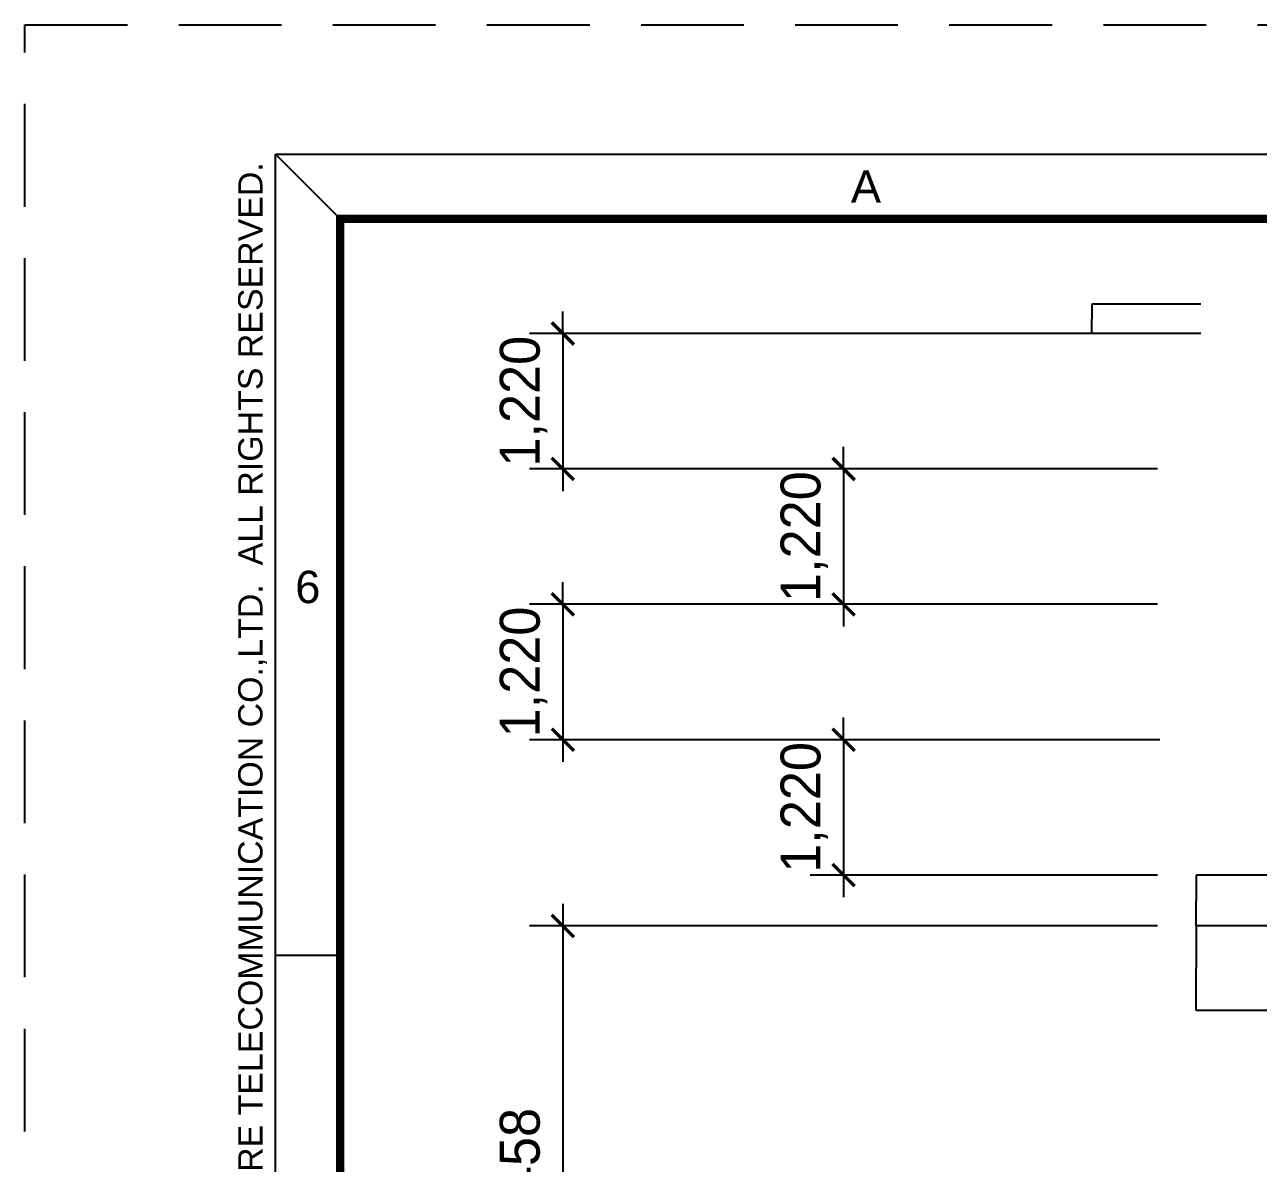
# Model space of a CAD drawing. Header units: millimetres. Extents: x -9372 to 300256, y -58520 to 166772.
# Drawn here: x -9372 to 1745, y -25477 to -15217 of the extents above; entities that cross this region are included whole.
import ezdxf
from ezdxf.enums import TextEntityAlignment as Align

# ---------------------------------------------------------------- set-up
doc = ezdxf.new("R2010")
doc.units = ezdxf.units.MM
doc.linetypes.add('HIDDEN', pattern=[9.524999999999999, 6.35, -3.175])
doc.layers.add('Layout01', color=3, linetype='Continuous')
doc.layers.add('원본-1층 평면도$0$200-EquipID-2d', color=7, linetype='Continuous')
doc.layers.add('Outline01', color=5, linetype='HIDDEN', plot=False)
doc.styles.add('AW01', font='GulimChe.ttf')
doc.styles.add('LAY-OUT', font='HYWULM.TTF')
doc.styles.get("Standard").update_dxf_attribs({"font": 'ARIAL.TTF'})
doc.dimstyles.new('SCALE 200', dxfattribs={"dimscale": 200, "dimtxt": 1.8, "dimasz": 1, "dimexe": 1.5, "dimexo": 2, "dimgap": 0.7, "dimtad": 1, "dimdec": 0, "dimzin": 0, "dimlunit": 6, "dimtxsty": 'LAY-OUT', "dimblk": 'ARCHTICK', "dimcen": 0, "dimdle": 1, "dimclrd": 8, "dimclre": 8, "dimclrt": 6, "dimadec": 0, "dimazin": 0, "dimtfac": 1, "dimtdec": 0, "dimtix": 1, "dimtmove": 2, "dimatfit": 0, "dimldrblk": 'ARCHTICK', "dimfxl": 1.5, "dimtolj": 1, "dimtzin": 0, "dimarcsym": 0})
doc.dimstyles.get("Standard").update_dxf_attribs({"dimtxt": 0.18, "dimasz": 0.18, "dimexe": 0.18, "dimexo": 0.0625, "dimgap": 0.09, "dimtad": 0, "dimtih": 1, "dimtoh": 1, "dimdec": 4, "dimzin": 0, "dimdsep": 46, "dimtxsty": 'Standard', "dimcen": 0.09, "dimadec": 0, "dimazin": 0, "dimtfac": 1, "dimtdec": 4, "dimtofl": 0, "dimtmove": 0, "dimatfit": 3, "dimfxl": 1, "dimtolj": 1, "dimtzin": 0, "dimarcsym": 0})

# ---------------------------------------------------------------- blocks, each defined once
blk = doc.blocks.new('TEMPLATE_AW_A3_04')
at = {"layer": 'Layout01'}
for p, q in [((15.50000000000001, 288.9999999999999), (19.5, 284.9999999999999)), ((15.49999999999999, 12), (15.50000000000001, 288.9999999999999)), ((15.50000000000001, 288.9999999999999), (413.4999999999998, 288.9999999999999)), ((15.5, 239.5000000000001), (19.5, 239.5000000000001))]:
    blk.add_line(p, q, dxfattribs=at)
at = {"layer": 'Layout01', "const_width": 0.5}
blk.add_lwpolyline([(19.5, 284.9999999999999), (409.4999999999998, 284.9999999999999), (409.4999999999998, 12), (19.5, 12)], close=True, dxfattribs=at)
at = {"layer": 'Outline01'}
blk.add_lwpolyline([(0, 296.9999999999999), (419.9999999999999, 296.9999999999999), (419.9999999999999, 0), (0, 0)], close=True, dxfattribs=at)
at = {"layer": 'Layout01'}
blk.add_text('COPYRIGHT(C) ARTWARE TELECOMMUNICATION CO.,LTD.  ALL RIGHTS RESERVED.', height=1.5, rotation=90, dxfattribs=at).set_placement((14.70000000000001, 288.4999999999999), align=Align.RIGHT)
for s, p in [('A', (51.99999999999977, 286.9999999999999)), ('6', (17.5, 262.2500000000001))]:
    blk.add_text(s, height=2, dxfattribs=at).set_placement(p, align=Align.MIDDLE_CENTER)
at = {"layer": 'Layout01', "color": 2, "style": 'AW01', "width": 0.8}
for tag, p in [('DWG_DATE', (303.4999999999998, 37)), ('CHECKED_DATE', (303.4999999999998, 28)), ('APPROVED_DATE', (303.4999999999998, 19))]:
    blk.add_attdef(tag, text='', height=1.8, dxfattribs=at).set_placement(p, align=Align.MIDDLE_RIGHT)
at = {"layer": 'Layout01', "color": 2, "style": 'AW01'}
for tag, height, p in [('PROJECT1', 2.5, (381.9999999999998, 36)), ('PROJECT2', 2.5, (381.9999999999998, 33)), ('TITLE1', 2.5, (381.9999999999998, 27)), ('TITLE2', 2.5, (381.9999999999998, 24)), ('SCALE', 2.2, (349.4999999999998, 24)), ('REV', 2.2, (349.4999999999998, 15)), ('SHEET', 2.2, (404.4999999999998, 15))]:
    blk.add_attdef(tag, text='', height=height, dxfattribs=at).set_placement(p, align=Align.MIDDLE_CENTER)
for tag, height, p in [('DRAWN_NAME', 2.2, (276.4999999999998, 33)), ('CHECKED_NAME', 2.2, (276.4999999999998, 24)), ('CUSTOMER', 2.2, (306.4999999999998, 24)), ('APPROVED_NAME', 2.2, (276.4999999999998, 15)), ('DRAWING_NO', 2.5, (359.4999999999998, 15))]:
    blk.add_attdef(tag, text='', height=height, dxfattribs=at).set_placement(p, align=Align.MIDDLE_LEFT)
blk = doc.blocks.new('*D17')
at = {"layer": 'Defpoints', "color": 0, "ltscale": 0.5}
for p in [(89763.56564766796, 36693.39482810201), (88781.54178414933, 36428.68519793943), (89763.56564766796, 36428.68519793943)]:
    blk.add_point(p, dxfattribs=at)
at = {"layer": '원본-1층 평면도$0$200-EquipID-2d', "color": 0, "lineweight": -2, "ltscale": 0.5}
for p, q in [((89763.50314766796, 36693.39482810201), (88781.36178414934, 36693.39482810201)), ((88781.54178414933, 36693.21482810201), (88781.54178414933, 36562.66173198388)), ((88781.54178414933, 36428.86519793943), (88781.54178414933, 36559.41829405756)), ((89763.50314766796, 36428.68519793943), (88781.36178414934, 36428.68519793943))]:
    blk.add_line(p, q, dxfattribs=at)
at = {"layer": '원본-1층 평면도$0$200-EquipID-2d', "color": 0, "ltscale": 0.5}
for points in [[(88781.51178414933, 36693.21482810201), (88781.57178414933, 36693.21482810201), (88781.54178414933, 36693.39482810201)], [(88781.51178414933, 36428.86519793943), (88781.57178414933, 36428.86519793943), (88781.54178414933, 36428.68519793943)]]:
    blk.add_solid(points, dxfattribs=at)
at = {"layer": '원본-1층 평면도$0$200-EquipID-2d', "color": 0, "lineweight": 20, "ltscale": 0.5, "insert": (88781.54178414933, 36561.04001302073), "char_height": 3, "attachment_point": 5}
blk.add_mtext('\\A1;264.7096', dxfattribs=at)
blk = doc.blocks.new('_ARCHTICK')
at = {"color": 0, "linetype": 'ByBlock', "const_width": 0.15}
blk.add_lwpolyline([(-0.5, -0.5), (0.5, 0.5)], dxfattribs=at)
blk = doc.blocks.new('*D18')
at = {"layer": 'Defpoints', "color": 0, "ltscale": 0.5}
for p in [(89763.56564766796, 36428.68519793943), (84013.56564766794, 35208.68519793943), (89773.56564766796, 35208.68519793943)]:
    blk.add_point(p, dxfattribs=at)
at = {"layer": '원본-1층 평면도$0$200-EquipID-2d', "color": 8, "lineweight": -2, "ltscale": 0.5}
for p, q in [((84013.56564766794, 36428.68519793943), (84013.56564766794, 36628.68519793943)), ((89363.56564766796, 36428.68519793943), (83713.56564766794, 36428.68519793943)), ((84013.56564766794, 36428.68519793943), (84013.56564766794, 35208.68519793943)), ((89373.56564766796, 35208.68519793943), (83713.56564766794, 35208.68519793943)), ((84013.56564766794, 35208.68519793943), (84013.56564766794, 35008.68519793943))]:
    blk.add_line(p, q, dxfattribs=at)
at = {"layer": '원본-1층 평면도$0$200-EquipID-2d', "color": 8, "lineweight": -2, "ltscale": 0.5, "xscale": 200, "yscale": 200, "zscale": 200}
for p, rotation in [((84013.56564766794, 36428.68519793943), 270), ((84013.56564766794, 35208.68519793943), 90)]:
    blk.add_blockref('_ARCHTICK', p, dxfattribs=dict(at, rotation=rotation))
at = {"layer": '원본-1층 평면도$0$200-EquipID-2d', "color": 6, "ltscale": 0.5, "insert": (83658.81198588366, 35818.68519793945), "char_height": 360, "attachment_point": 5, "rotation": 90, "style": 'LAY-OUT'}
blk.add_mtext('\\A1;1,220', dxfattribs=at)
blk = doc.blocks.new('*D19')
at = {"layer": 'Defpoints', "color": 0, "ltscale": 0.5}
for p in [(89773.56564766796, 35208.68519793943), (86543.56564766794, 33988.68519793943), (89773.56564766796, 33988.68519793943)]:
    blk.add_point(p, dxfattribs=at)
at = {"layer": '원본-1층 평면도$0$200-EquipID-2d', "color": 8, "lineweight": -2, "ltscale": 0.5}
for p, q in [((86543.56564766794, 35208.68519793943), (86543.56564766794, 35408.68519793943)), ((89373.56564766796, 35208.68519793943), (86243.56564766794, 35208.68519793943)), ((86543.56564766794, 35208.68519793943), (86543.56564766794, 33988.68519793943)), ((89373.56564766796, 33988.68519793943), (86243.56564766794, 33988.68519793943)), ((86543.56564766794, 33988.68519793943), (86543.56564766794, 33788.68519793943))]:
    blk.add_line(p, q, dxfattribs=at)
at = {"layer": '원본-1층 평면도$0$200-EquipID-2d', "color": 8, "lineweight": -2, "ltscale": 0.5, "xscale": 200, "yscale": 200, "zscale": 200}
for p, rotation in [((86543.56564766794, 35208.68519793943), 270), ((86543.56564766794, 33988.68519793943), 90)]:
    blk.add_blockref('_ARCHTICK', p, dxfattribs=dict(at, rotation=rotation))
at = {"layer": '원본-1층 평면도$0$200-EquipID-2d', "color": 6, "ltscale": 0.5, "insert": (86188.81198588366, 34598.68519793945), "char_height": 360, "attachment_point": 5, "rotation": 90, "style": 'LAY-OUT'}
blk.add_mtext('\\A1;1,220', dxfattribs=at)
blk = doc.blocks.new('*D20')
at = {"layer": 'Defpoints', "color": 0, "ltscale": 0.5}
for p in [(89773.56564766796, 33988.68519793943), (84013.56564766794, 32768.68519793943), (89793.56564766797, 32768.68519793943)]:
    blk.add_point(p, dxfattribs=at)
at = {"layer": '원본-1층 평면도$0$200-EquipID-2d', "color": 8, "lineweight": -2, "ltscale": 0.5}
for p, q in [((84013.56564766794, 33988.68519793943), (84013.56564766794, 34188.68519793943)), ((89373.56564766796, 33988.68519793943), (83713.56564766794, 33988.68519793943)), ((84013.56564766794, 33988.68519793943), (84013.56564766794, 32768.68519793943)), ((89393.56564766797, 32768.68519793943), (83713.56564766794, 32768.68519793943)), ((84013.56564766794, 32768.68519793943), (84013.56564766794, 32568.68519793944))]:
    blk.add_line(p, q, dxfattribs=at)
at = {"layer": '원본-1층 평면도$0$200-EquipID-2d', "color": 8, "lineweight": -2, "ltscale": 0.5, "xscale": 200, "yscale": 200, "zscale": 200}
for p, rotation in [((84013.56564766794, 33988.68519793943), 270), ((84013.56564766794, 32768.68519793943), 90)]:
    blk.add_blockref('_ARCHTICK', p, dxfattribs=dict(at, rotation=rotation))
at = {"layer": '원본-1층 평면도$0$200-EquipID-2d', "color": 6, "ltscale": 0.5, "insert": (83658.81198588366, 33378.68519793945), "char_height": 360, "attachment_point": 5, "rotation": 90, "style": 'LAY-OUT'}
blk.add_mtext('\\A1;1,220', dxfattribs=at)
blk = doc.blocks.new('*D21')
at = {"layer": 'Defpoints', "color": 0, "ltscale": 0.5}
for p in [(89793.56564766797, 32768.68519793943), (86543.56564766796, 31548.68519793944), (89773.56564766797, 31548.68519793944)]:
    blk.add_point(p, dxfattribs=at)
at = {"layer": '원본-1층 평면도$0$200-EquipID-2d', "color": 8, "lineweight": -2, "ltscale": 0.5}
for p, q in [((86543.56564766796, 32768.68519793943), (86543.56564766796, 32968.68519793943)), ((89393.56564766797, 32768.68519793943), (86243.56564766796, 32768.68519793943)), ((86543.56564766796, 32768.68519793943), (86543.56564766796, 31548.68519793944)), ((89373.56564766797, 31548.68519793944), (86243.56564766796, 31548.68519793944)), ((86543.56564766796, 31548.68519793944), (86543.56564766796, 31348.68519793944))]:
    blk.add_line(p, q, dxfattribs=at)
at = {"layer": '원본-1층 평면도$0$200-EquipID-2d', "color": 8, "lineweight": -2, "ltscale": 0.5, "xscale": 200, "yscale": 200, "zscale": 200}
for p, rotation in [((86543.56564766796, 32768.68519793943), 270), ((86543.56564766796, 31548.68519793944), 90)]:
    blk.add_blockref('_ARCHTICK', p, dxfattribs=dict(at, rotation=rotation))
at = {"layer": '원본-1층 평면도$0$200-EquipID-2d', "color": 6, "ltscale": 0.5, "insert": (86188.81198588367, 32158.68519793945), "char_height": 360, "attachment_point": 5, "rotation": 90, "style": 'LAY-OUT'}
blk.add_mtext('\\A1;1,220', dxfattribs=at)
blk = doc.blocks.new('*D22')
at = {"layer": 'Defpoints', "color": 0, "ltscale": 0.5}
for p in [(91213.07798031601, 31548.68519793943), (89720.59941271621, 31090.39507647107), (89773.89113984792, 31090.39507647107)]:
    blk.add_point(p, dxfattribs=at)
at = {"layer": '원본-1층 평면도$0$200-EquipID-2d', "color": 0, "lineweight": -2, "ltscale": 0.5}
for p, q in [((91213.01548031601, 31548.68519793943), (89720.41941271622, 31548.68519793944)), ((89720.59941271621, 31548.50519793944), (89720.59941271621, 31321.16185616842)), ((89720.59941271621, 31090.57507647107), (89720.59941271621, 31317.91841824209)), ((89773.82863984792, 31090.39507647107), (89720.41941271622, 31090.39507647107))]:
    blk.add_line(p, q, dxfattribs=at)
at = {"layer": '원본-1층 평면도$0$200-EquipID-2d', "color": 0, "ltscale": 0.5}
for points in [[(89720.56941271621, 31548.50519793944), (89720.62941271621, 31548.50519793944), (89720.59941271621, 31548.68519793944)], [(89720.56941271621, 31090.57507647107), (89720.62941271621, 31090.57507647107), (89720.59941271621, 31090.39507647107)]]:
    blk.add_solid(points, dxfattribs=at)
at = {"layer": '원본-1층 평면도$0$200-EquipID-2d', "color": 0, "lineweight": 20, "ltscale": 0.5, "insert": (89720.59941271621, 31319.54013720527), "char_height": 3, "attachment_point": 5}
blk.add_mtext('\\A1;458.2901', dxfattribs=at)
blk = doc.blocks.new('*D23')
at = {"layer": 'Defpoints', "color": 0, "ltscale": 0.5}
for p in [(89773.89113984792, 31090.39507647107), (84013.56564766796, 26632.69348385899), (89674.33519635792, 26632.69348385899)]:
    blk.add_point(p, dxfattribs=at)
at = {"layer": '원본-1층 평면도$0$200-EquipID-2d', "color": 8, "lineweight": -2, "ltscale": 0.5}
for p, q in [((84013.56564766796, 31290.39507647107), (84013.56564766796, 26432.69348385899)), ((89373.89113984792, 31090.39507647107), (83713.56564766796, 31090.39507647107)), ((89274.33519635792, 26632.69348385899), (83713.56564766796, 26632.69348385899))]:
    blk.add_line(p, q, dxfattribs=at)
at = {"layer": '원본-1층 평면도$0$200-EquipID-2d', "color": 8, "lineweight": -2, "ltscale": 0.5, "xscale": 200, "yscale": 200, "zscale": 200}
for p, rotation in [((84013.56564766796, 31090.39507647107), 90), ((84013.56564766796, 26632.69348385899), 270)]:
    blk.add_blockref('_ARCHTICK', p, dxfattribs=dict(at, rotation=rotation))
at = {"layer": '원본-1층 평면도$0$200-EquipID-2d', "color": 6, "ltscale": 0.5, "insert": (83658.57230545756, 28861.54428016505), "char_height": 360, "attachment_point": 5, "rotation": 90, "style": 'LAY-OUT'}
blk.add_mtext('\\A1;4,458', dxfattribs=at)
blk = doc.blocks.new('*D55')
at = {"layer": 'Defpoints', "color": 0, "ltscale": 0.5}
for p in [(91214.21663202788, 31090.39507647107), (89720.59941271623, 30328.68519794002), (91141.88018361549, 30328.68519794002)]:
    blk.add_point(p, dxfattribs=at)
at = {"layer": '원본-1층 평면도$0$200-EquipID-2d', "color": 0, "lineweight": -2, "ltscale": 0.5}
for p, q in [((91214.15413202788, 31090.39507647107), (89720.41941271623, 31090.39507647107)), ((89720.59941271623, 31090.21507647107), (89720.59941271623, 30711.16185616871)), ((89720.59941271623, 30328.86519794002), (89720.59941271623, 30707.91841824238)), ((91141.81768361549, 30328.68519794002), (89720.41941271623, 30328.68519794002))]:
    blk.add_line(p, q, dxfattribs=at)
at = {"layer": '원본-1층 평면도$0$200-EquipID-2d', "color": 0, "ltscale": 0.5}
for points in [[(89720.56941271623, 31090.21507647107), (89720.62941271623, 31090.21507647107), (89720.59941271623, 31090.39507647107)], [(89720.56941271623, 30328.86519794002), (89720.62941271623, 30328.86519794002), (89720.59941271623, 30328.68519794002)]]:
    blk.add_solid(points, dxfattribs=at)
at = {"layer": '원본-1층 평면도$0$200-EquipID-2d', "color": 0, "lineweight": 20, "ltscale": 0.5, "insert": (89720.59941271623, 30709.54013720556), "char_height": 3, "attachment_point": 5}
blk.add_mtext('\\A1;761.7099', dxfattribs=at)
blk = doc.blocks.new('마루바닥')
at = {"layer": '원본-1층 평면도$0$200-EquipID-2d', "color": 7, "lineweight": 20, "ltscale": 0.5}
for base, p1, p2, picture, middle in [((88781.54178414933, 36428.68519793943), (89763.56564766797, 36693.39482810201), (89763.56564766797, 36428.68519793944), '*D17', (88781.54178414933, 36561.04001302073)), ((89720.59941271621, 31090.39507647107), (91213.07798031601, 31548.68519793944), (89773.89113984792, 31090.39507647108), '*D22', (89720.59941271621, 31319.54013720527)), ((89720.59941271623, 30328.68519794002), (91214.21663202788, 31090.39507647108), (91141.88018361549, 30328.68519794002), '*D55', (89720.59941271623, 30709.54013720556))]:
    dim = blk.add_linear_dim(base=base, p1=p1, p2=p2, angle=90, dimstyle='Standard', override={"dimtxt": 3}, dxfattribs=at)
    dim.commit()
    dim.dimension.update_dxf_attribs({"geometry": picture, "text_midpoint": middle})
at = {"layer": '원본-1층 평면도$0$200-EquipID-2d', "color": 8, "ltscale": 0.5}
for base, p1, p2, picture, middle in [((84013.56564766794, 35208.68519793943), (89763.56564766797, 36428.68519793944), (89773.56564766797, 35208.68519793944), '*D18', (83658.81198588366, 35818.68519793945)), ((86543.56564766794, 33988.68519793943), (89773.56564766797, 35208.68519793944), (89773.56564766797, 33988.68519793944), '*D19', (86188.81198588366, 34598.68519793945)), ((84013.56564766794, 32768.68519793943), (89773.56564766797, 33988.68519793944), (89793.56564766797, 32768.68519793944), '*D20', (83658.81198588366, 33378.68519793945)), ((86543.56564766796, 31548.68519793944), (89793.56564766797, 32768.68519793944), (89773.56564766797, 31548.68519793944), '*D21', (86188.81198588367, 32158.68519793945)), ((84013.56564766796, 26632.69348385899), (89773.89113984792, 31090.39507647108), (89674.33519635792, 26632.693483859), '*D23', (83658.57230545756, 28861.54428016505))]:
    dim = blk.add_linear_dim(base=base, p1=p1, p2=p2, angle=90, dimstyle='SCALE 200', override={"dimfxl": 2}, dxfattribs=at)
    dim.commit()
    dim.dimension.update_dxf_attribs({"geometry": picture, "text_midpoint": middle})

msp = doc.modelspace()

# ---------------------------------------------------------------- block references
at = {"xscale": 145.8000000000175, "yscale": 145.7999999999884, "zscale": 145.8}
msp.add_blockref('TEMPLATE_AW_A3_04', (-9372.01837320668, -58519.66812203448), dxfattribs=at)

# ---------------------------------------------------------------- next in the draw order: block references
msp.add_blockref('마루바닥', (-88535.55753077018, -54428.86815619899))

doc.saveas('drawing.dxf')
